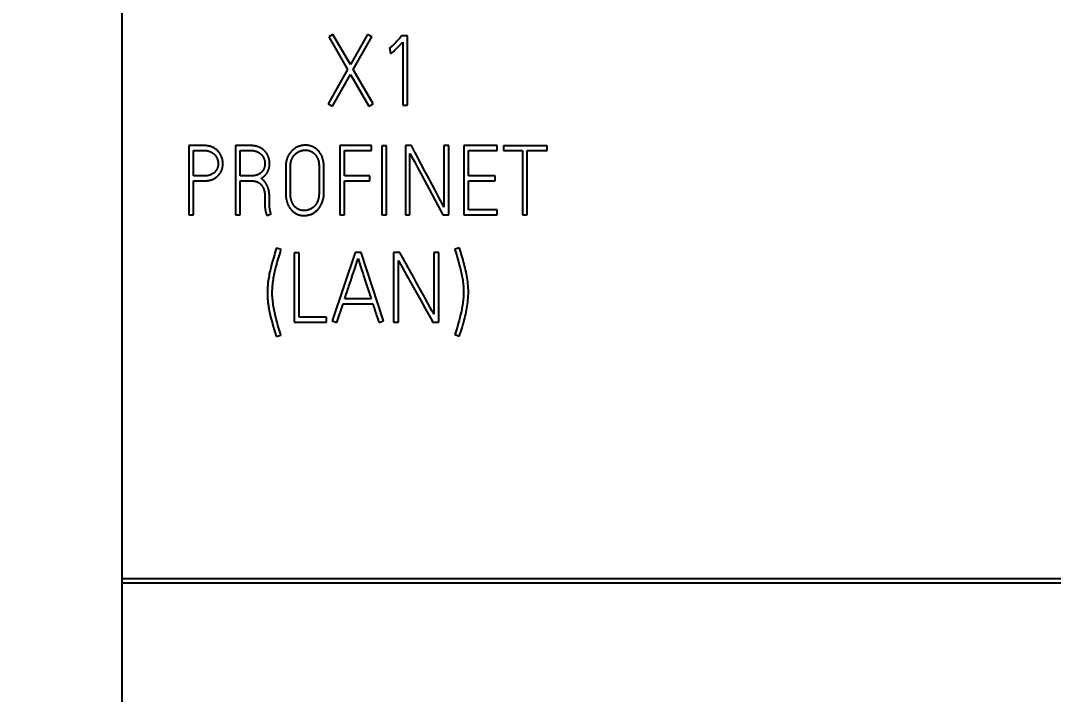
# Model space of a CAD drawing. Header units: millimetres. Extents: x 6750 to 121550, y -28210 to 66060.
# Drawn here: x 33921.5 to 34081.9, y 57531.3 to 57635.9 of the extents above; entities that cross this region are included whole.
import ezdxf

# ---------------------------------------------------------------- set-up
doc = ezdxf.new("R2010")
doc.units = ezdxf.units.MM
doc.layers.add('10000_FRONT', color=7, linetype='Continuous')
doc.layers.add('10500_FRONT_LABELING', color=7, linetype='Continuous')
doc.layers.add('DN.1. NET LIEN MANH', color=7, linetype='Continuous', lineweight=40)
doc.styles.add('style1', font='times.ttf', dxfattribs={"height": 50})
doc.dimstyles.new('Dim-1', dxfattribs={"dimtxt": 50, "dimasz": 1, "dimexe": 0.2, "dimexo": 0.625, "dimtad": 1, "dimdec": 0, "dimtxsty": 'style1', "dimcen": 2.5, "dimclrd": 256, "dimazin": 3, "dimtfac": 1, "dimtdec": 0, "dimtix": 1, "dimtmove": 2, "dimatfit": 2, "dimarcsym": 0})

# ---------------------------------------------------------------- blocks, each defined once
blk = doc.blocks.new('A$C0C6D7916')
at = {"layer": '10000_FRONT', "linetype": 'Continuous'}
for p, q in [((-42, 0), (-42, 117.1)), ((-7, 46.3), (-42, 46.3)), ((-7, 46.226), (-42, 46.226))]:
    blk.add_line(p, q, dxfattribs=at)
at = {"layer": '10500_FRONT_LABELING', "linetype": 'Continuous'}
for p, q in [((-38.353, 55.708), (-38.424, 55.667)), ((-38.053, 55.189), (-38.353, 55.708)), ((-37.758, 55.708), (-38.053, 55.189)), ((-37.683, 55.667), (-37.758, 55.708)), ((-38.424, 55.667), (-38.1, 55.106)), ((-38.003, 55.104), (-37.683, 55.667)), ((-37.303, 55.537), (-37.309, 55.531)), ((-37.294, 55.546), (-37.303, 55.537)), ((-37.28, 55.561), (-37.294, 55.546)), ((-37.268, 55.573), (-37.28, 55.561)), ((-37.256, 55.586), (-37.268, 55.573)), ((-37.248, 55.595), (-37.256, 55.586)), ((-37.23, 55.614), (-37.248, 55.595)), ((-37.206, 55.517), (-37.188, 55.536)), ((-37.179, 55.67), (-37.199, 55.648)), ((-37.188, 55.536), (-37.17, 55.555)), ((-37.167, 55.684), (-37.179, 55.67)), ((-37.17, 55.555), (-37.146, 55.58)), ((-37.063, 55.684), (-37.167, 55.684)), ((-37.146, 55.58), (-37.146, 54.488)), ((-37.063, 54.488), (-37.063, 55.684)), ((-37.379, 55.469), (-37.369, 55.472)), ((-37.369, 55.472), (-37.364, 55.387)), ((-37.242, 55.479), (-37.23, 55.491)), ((-37.23, 55.491), (-37.218, 55.504)), ((-37.218, 55.504), (-37.206, 55.517)), ((-38.1, 55.106), (-38.437, 54.512)), ((-38.364, 54.47), (-38.051, 55.021)), ((-38.051, 55.021), (-37.732, 54.47)), ((-37.658, 54.512), (-38.003, 55.104)), ((-38.437, 54.512), (-38.364, 54.47)), ((-37.732, 54.47), (-37.658, 54.512)), ((-37.146, 54.488), (-37.063, 54.488)), ((-40.848, 53.79), (-40.848, 52.59)), ((-40.674, 53.79), (-40.848, 53.79)), ((-40.039, 53.79), (-40.039, 52.59)), ((-39.852, 53.79), (-40.039, 53.79)), ((-38.237, 53.79), (-38.237, 52.593)), ((-37.689, 53.79), (-38.237, 53.79)), ((-37.689, 53.705), (-37.689, 53.79)), ((-37.508, 53.787), (-37.508, 52.59)), ((-37.428, 53.787), (-37.508, 53.787)), ((-37.428, 52.59), (-37.428, 53.787)), ((-37.102, 53.79), (-37.102, 52.59)), ((-36.998, 53.79), (-37.102, 53.79)), ((-36.434, 53.79), (-36.434, 52.728)), ((-36.353, 53.79), (-36.434, 53.79)), ((-36.353, 52.59), (-36.353, 53.79)), ((-36.091, 53.79), (-36.091, 52.593)), ((-35.517, 53.79), (-36.091, 53.79)), ((-35.517, 53.705), (-35.517, 53.79)), ((-35.405, 53.788), (-35.405, 53.703)), ((-34.652, 53.788), (-35.405, 53.788)), ((-34.652, 53.703), (-34.652, 53.788)), ((-40.766, 53.264), (-40.766, 53.705)), ((-40.766, 53.705), (-40.582, 53.705)), ((-39.957, 53.266), (-39.957, 53.705)), ((-39.957, 53.705), (-39.774, 53.705)), ((-38.155, 53.266), (-38.155, 53.705)), ((-38.155, 53.705), (-37.689, 53.705)), ((-37.022, 52.59), (-37.022, 53.655)), ((-36.011, 53.266), (-36.011, 53.705)), ((-36.011, 53.705), (-35.517, 53.705)), ((-35.405, 53.703), (-35.076, 53.703)), ((-35.076, 53.703), (-35.076, 52.59)), ((-34.995, 52.59), (-34.995, 53.703)), ((-34.995, 53.703), (-34.652, 53.703)), ((-36.929, 53.48), (-36.878, 53.385)), ((-40.587, 53.264), (-40.766, 53.264)), ((-39.763, 53.266), (-39.957, 53.266)), ((-39.09, 52.969), (-39.09, 53.379)), ((-37.718, 53.266), (-38.155, 53.266)), ((-37.718, 53.183), (-37.718, 53.266)), ((-36.819, 53.274), (-36.691, 53.035)), ((-36.721, 53.267), (-36.763, 53.346)), ((-36.594, 53.029), (-36.721, 53.267)), ((-35.547, 53.266), (-36.011, 53.266)), ((-35.547, 53.183), (-35.547, 53.266)), ((-40.766, 52.59), (-40.766, 53.179)), ((-40.766, 53.179), (-40.582, 53.179)), ((-39.957, 52.59), (-39.957, 53.181)), ((-38.155, 52.593), (-38.155, 53.183)), ((-38.155, 53.183), (-37.718, 53.183)), ((-36.691, 53.035), (-36.547, 52.765)), ((-36.569, 52.982), (-36.594, 53.029)), ((-36.011, 52.677), (-36.011, 53.183)), ((-36.011, 53.183), (-35.547, 53.183)), ((-36.527, 52.903), (-36.569, 52.982)), ((-36.459, 52.776), (-36.527, 52.903)), ((-39.529, 52.777), (-39.531, 52.761)), ((-39.447, 52.707), (-39.448, 52.714)), ((-39.446, 52.699), (-39.447, 52.707)), ((-36.547, 52.765), (-36.453, 52.59)), ((-35.517, 52.677), (-36.011, 52.677)), ((-35.517, 52.593), (-35.517, 52.677)), ((-40.848, 52.59), (-40.766, 52.59)), ((-40.039, 52.59), (-39.957, 52.59)), ((-39.499, 52.582), (-39.424, 52.612)), ((-38.237, 52.593), (-38.155, 52.593)), ((-37.508, 52.59), (-37.428, 52.59)), ((-37.102, 52.59), (-37.022, 52.59)), ((-36.453, 52.59), (-36.353, 52.59)), ((-36.091, 52.593), (-35.517, 52.593)), ((-35.076, 52.59), (-34.995, 52.59)), ((-39.331, 52.017), (-39.333, 52.01)), ((-39.25, 51.992), (-39.331, 52.017)), ((-39.253, 51.985), (-39.25, 51.992)), ((-36.167, 52.025), (-36.249, 52)), ((-36.249, 52), (-36.247, 51.993)), ((-36.165, 52.018), (-36.167, 52.025)), ((-39.025, 51.938), (-39.025, 50.74)), ((-38.94, 51.938), (-39.025, 51.938)), ((-38.94, 50.825), (-38.94, 51.938)), ((-37.971, 51.942), (-38.369, 50.758)), ((-37.981, 51.644), (-37.927, 51.808)), ((-37.865, 51.942), (-37.971, 51.942)), ((-37.918, 51.835), (-37.875, 51.7)), ((-37.477, 50.758), (-37.865, 51.942)), ((-37.306, 51.94), (-37.306, 50.74)), ((-37.197, 51.94), (-37.306, 51.94)), ((-37.222, 50.74), (-37.222, 51.805)), ((-36.61, 51.94), (-36.61, 50.878)), ((-36.525, 51.94), (-36.61, 51.94)), ((-36.525, 50.74), (-36.525, 51.94)), ((-37.875, 51.7), (-37.831, 51.566)), ((-37.152, 51.678), (-37.081, 51.551)), ((-38.078, 51.359), (-38.046, 51.454)), ((-38.046, 51.454), (-38.028, 51.509)), ((-37.795, 51.454), (-37.744, 51.298)), ((-37.081, 51.551), (-37.054, 51.503)), ((-36.909, 51.417), (-36.952, 51.496)), ((-38.124, 51.223), (-38.11, 51.264)), ((-38.11, 51.264), (-38.101, 51.291)), ((-38.087, 51.332), (-38.078, 51.359)), ((-37.744, 51.298), (-37.729, 51.253)), ((-37.729, 51.253), (-37.715, 51.208)), ((-38.151, 51.141), (-38.124, 51.223)), ((-37.693, 51.141), (-38.151, 51.141)), ((-36.842, 51.122), (-36.771, 50.994)), ((-36.75, 51.132), (-36.768, 51.163)), ((-36.706, 51.053), (-36.75, 51.132)), ((-38.289, 50.732), (-38.179, 51.056)), ((-38.179, 51.056), (-37.665, 51.056)), ((-37.65, 51.008), (-37.638, 50.972)), ((-37.638, 50.972), (-37.623, 50.924)), ((-37.623, 50.924), (-37.607, 50.876)), ((-36.636, 50.926), (-36.706, 51.053)), ((-39.025, 50.74), (-38.464, 50.74)), ((-38.464, 50.825), (-38.94, 50.825)), ((-38.464, 50.74), (-38.464, 50.825)), ((-38.369, 50.758), (-38.289, 50.732)), ((-37.607, 50.876), (-37.599, 50.852)), ((-37.599, 50.852), (-37.582, 50.804)), ((-37.559, 50.732), (-37.477, 50.758)), ((-37.306, 50.74), (-37.222, 50.74)), ((-36.63, 50.74), (-36.525, 50.74)), ((-36.235, 50.555), (-36.247, 50.524)), ((-39.334, 50.497), (-39.333, 50.489)), ((-39.333, 50.489), (-39.253, 50.515)), ((-39.253, 50.515), (-39.254, 50.522)), ((-36.247, 50.524), (-36.165, 50.497)), ((-36.165, 50.497), (-36.164, 50.505))]:
    blk.add_line(p, q, dxfattribs=at)
for points in [[(-37.309, 55.531), (-37.315, 55.525), (-37.318, 55.522), (-37.321, 55.519), (-37.324, 55.516), (-37.327, 55.513), (-37.33, 55.51), (-37.334, 55.507), (-37.337, 55.504), (-37.34, 55.501), (-37.343, 55.498), (-37.346, 55.495), (-37.349, 55.493)], [(-37.199, 55.648), (-37.225, 55.62), (-37.228, 55.617), (-37.23, 55.614)], [(-37.349, 55.493), (-37.356, 55.487), (-37.359, 55.484), (-37.362, 55.482), (-37.365, 55.479), (-37.369, 55.476), (-37.372, 55.474), (-37.375, 55.471), (-37.377, 55.47), (-37.379, 55.469)], [(-37.364, 55.387), (-37.363, 55.387), (-37.363, 55.387), (-37.362, 55.387), (-37.362, 55.387), (-37.362, 55.387), (-37.361, 55.387), (-37.361, 55.387), (-37.36, 55.387), (-37.36, 55.388), (-37.36, 55.388), (-37.359, 55.388), (-37.359, 55.388), (-37.358, 55.388), (-37.357, 55.388), (-37.356, 55.388), (-37.356, 55.388), (-37.355, 55.388), (-37.354, 55.389), (-37.353, 55.389), (-37.352, 55.389), (-37.352, 55.389), (-37.351, 55.389), (-37.35, 55.389), (-37.349, 55.39), (-37.349, 55.39), (-37.348, 55.39), (-37.347, 55.39), (-37.346, 55.391)], [(-37.346, 55.391), (-37.346, 55.391), (-37.345, 55.391), (-37.345, 55.391), (-37.344, 55.391), (-37.344, 55.392), (-37.343, 55.392), (-37.343, 55.392), (-37.342, 55.392), (-37.341, 55.393), (-37.34, 55.393), (-37.339, 55.394), (-37.338, 55.394), (-37.338, 55.395), (-37.337, 55.395), (-37.336, 55.396), (-37.335, 55.396), (-37.334, 55.397), (-37.333, 55.398), (-37.332, 55.398), (-37.331, 55.399), (-37.329, 55.4), (-37.328, 55.401), (-37.326, 55.402), (-37.324, 55.404), (-37.322, 55.405), (-37.321, 55.406), (-37.319, 55.408), (-37.317, 55.409), (-37.316, 55.41), (-37.312, 55.413)], [(-37.312, 55.413), (-37.309, 55.416), (-37.305, 55.419), (-37.299, 55.424), (-37.292, 55.43), (-37.286, 55.436), (-37.28, 55.442), (-37.273, 55.448), (-37.267, 55.454), (-37.261, 55.46), (-37.255, 55.467), (-37.242, 55.479)], [(-40.582, 53.179), (-40.57, 53.179), (-40.558, 53.18), (-40.545, 53.181), (-40.533, 53.182), (-40.521, 53.184), (-40.509, 53.185), (-40.497, 53.188), (-40.485, 53.19), (-40.473, 53.193), (-40.461, 53.197), (-40.45, 53.201), (-40.438, 53.205), (-40.427, 53.21), (-40.416, 53.215), (-40.405, 53.221), (-40.394, 53.227), (-40.384, 53.234), (-40.374, 53.241), (-40.364, 53.248), (-40.355, 53.256), (-40.346, 53.264), (-40.337, 53.273), (-40.329, 53.282), (-40.321, 53.291), (-40.313, 53.301), (-40.306, 53.311), (-40.299, 53.321), (-40.293, 53.331), (-40.287, 53.342), (-40.282, 53.353), (-40.277, 53.365), (-40.273, 53.376), (-40.269, 53.388), (-40.266, 53.4), (-40.263, 53.412), (-40.261, 53.424), (-40.259, 53.436), (-40.258, 53.448), (-40.257, 53.46), (-40.256, 53.472), (-40.256, 53.485), (-40.257, 53.497), (-40.258, 53.509), (-40.259, 53.521), (-40.261, 53.533), (-40.264, 53.546), (-40.266, 53.557), (-40.27, 53.569), (-40.273, 53.581), (-40.278, 53.593), (-40.282, 53.604), (-40.287, 53.615), (-40.293, 53.626), (-40.299, 53.637), (-40.305, 53.648), (-40.312, 53.658), (-40.319, 53.668), (-40.326, 53.677), (-40.334, 53.687), (-40.343, 53.696), (-40.351, 53.704), (-40.36, 53.712), (-40.37, 53.72), (-40.379, 53.728), (-40.389, 53.735), (-40.4, 53.741), (-40.41, 53.748), (-40.421, 53.754), (-40.432, 53.759), (-40.444, 53.764), (-40.455, 53.769), (-40.467, 53.773), (-40.478, 53.777), (-40.49, 53.78), (-40.502, 53.782), (-40.514, 53.785), (-40.526, 53.786), (-40.539, 53.788), (-40.551, 53.789), (-40.563, 53.79), (-40.575, 53.79), (-40.6, 53.791), (-40.625, 53.791), (-40.65, 53.79), (-40.674, 53.79)], [(-39.633, 53.763), (-39.637, 53.765), (-39.641, 53.767), (-39.646, 53.769), (-39.65, 53.77), (-39.659, 53.773), (-39.668, 53.776), (-39.677, 53.778), (-39.686, 53.78), (-39.695, 53.782), (-39.704, 53.784), (-39.713, 53.785), (-39.722, 53.786), (-39.731, 53.787), (-39.74, 53.788), (-39.75, 53.789), (-39.759, 53.789), (-39.768, 53.79), (-39.778, 53.79), (-39.796, 53.79), (-39.815, 53.79), (-39.852, 53.79)], [(-39.597, 53.222), (-39.592, 53.225), (-39.588, 53.228), (-39.583, 53.23), (-39.579, 53.233), (-39.575, 53.236), (-39.57, 53.238), (-39.566, 53.241), (-39.562, 53.244), (-39.558, 53.247), (-39.554, 53.25), (-39.55, 53.254), (-39.546, 53.257), (-39.542, 53.26), (-39.538, 53.264), (-39.534, 53.267), (-39.531, 53.271), (-39.527, 53.274), (-39.523, 53.278), (-39.52, 53.282), (-39.516, 53.286), (-39.513, 53.29), (-39.51, 53.294), (-39.507, 53.298), (-39.504, 53.302), (-39.501, 53.306), (-39.498, 53.31), (-39.495, 53.314), (-39.492, 53.319), (-39.49, 53.323), (-39.487, 53.328), (-39.485, 53.332), (-39.483, 53.337), (-39.48, 53.341), (-39.478, 53.346), (-39.476, 53.351), (-39.474, 53.355), (-39.472, 53.36), (-39.47, 53.365), (-39.468, 53.37), (-39.466, 53.374), (-39.465, 53.379), (-39.463, 53.384), (-39.461, 53.389), (-39.46, 53.394), (-39.459, 53.399), (-39.457, 53.404), (-39.456, 53.409), (-39.455, 53.414), (-39.454, 53.419), (-39.453, 53.424), (-39.452, 53.429), (-39.451, 53.434), (-39.451, 53.439), (-39.45, 53.444), (-39.449, 53.449), (-39.449, 53.454), (-39.449, 53.46), (-39.448, 53.465), (-39.448, 53.47), (-39.448, 53.475), (-39.448, 53.48), (-39.448, 53.485), (-39.448, 53.49), (-39.448, 53.495), (-39.449, 53.5), (-39.449, 53.505), (-39.45, 53.51), (-39.45, 53.516), (-39.451, 53.521), (-39.451, 53.526), (-39.452, 53.531), (-39.453, 53.536), (-39.454, 53.541), (-39.455, 53.546), (-39.456, 53.551), (-39.457, 53.556), (-39.459, 53.561), (-39.46, 53.566), (-39.461, 53.571), (-39.463, 53.576), (-39.465, 53.581), (-39.466, 53.585), (-39.468, 53.59), (-39.47, 53.595), (-39.471, 53.6), (-39.473, 53.604), (-39.475, 53.609), (-39.477, 53.614), (-39.48, 53.618), (-39.482, 53.623), (-39.484, 53.628), (-39.487, 53.632), (-39.489, 53.637), (-39.492, 53.641), (-39.494, 53.645), (-39.497, 53.65), (-39.5, 53.654), (-39.503, 53.658), (-39.506, 53.663), (-39.509, 53.667), (-39.512, 53.671), (-39.515, 53.675), (-39.518, 53.679), (-39.521, 53.683), (-39.525, 53.687), (-39.528, 53.69), (-39.532, 53.694), (-39.535, 53.698), (-39.539, 53.701), (-39.542, 53.705), (-39.546, 53.709), (-39.55, 53.712), (-39.554, 53.715), (-39.558, 53.719), (-39.562, 53.722), (-39.566, 53.725), (-39.57, 53.728), (-39.574, 53.731), (-39.578, 53.734), (-39.583, 53.737), (-39.587, 53.74), (-39.591, 53.742), (-39.596, 53.745), (-39.6, 53.748), (-39.605, 53.75), (-39.609, 53.752), (-39.614, 53.755), (-39.619, 53.757), (-39.623, 53.759), (-39.628, 53.761), (-39.633, 53.763)], [(-38.709, 53.773), (-38.717, 53.776), (-38.726, 53.779), (-38.735, 53.782), (-38.743, 53.785), (-38.752, 53.787), (-38.761, 53.789), (-38.77, 53.791), (-38.779, 53.792), (-38.788, 53.794), (-38.798, 53.795), (-38.807, 53.795), (-38.816, 53.796), (-38.825, 53.796), (-38.834, 53.796), (-38.843, 53.796), (-38.852, 53.795), (-38.862, 53.795), (-38.871, 53.794), (-38.88, 53.792), (-38.889, 53.791), (-38.898, 53.789), (-38.907, 53.787), (-38.916, 53.785), (-38.924, 53.782), (-38.933, 53.78), (-38.942, 53.777), (-38.95, 53.773), (-38.959, 53.77), (-38.967, 53.766), (-38.976, 53.762), (-38.984, 53.758), (-38.992, 53.754), (-39, 53.749), (-39.008, 53.744), (-39.015, 53.739), (-39.023, 53.734), (-39.03, 53.729), (-39.037, 53.723), (-39.044, 53.717), (-39.051, 53.711), (-39.058, 53.705), (-39.065, 53.699), (-39.071, 53.692), (-39.077, 53.685), (-39.083, 53.678), (-39.089, 53.671), (-39.095, 53.664), (-39.1, 53.657), (-39.106, 53.649), (-39.111, 53.641), (-39.116, 53.634), (-39.12, 53.626), (-39.125, 53.618), (-39.129, 53.61), (-39.133, 53.601), (-39.137, 53.593), (-39.141, 53.584), (-39.144, 53.576), (-39.147, 53.567), (-39.15, 53.559), (-39.153, 53.55), (-39.156, 53.541), (-39.158, 53.532), (-39.16, 53.523), (-39.162, 53.514), (-39.163, 53.505), (-39.165, 53.496), (-39.166, 53.487), (-39.168, 53.469), (-39.169, 53.45), (-39.169, 53.432), (-39.17, 53.413), (-39.17, 52.969)], [(-38.612, 53.705), (-38.614, 53.707), (-38.616, 53.709), (-38.618, 53.711), (-38.62, 53.713), (-38.622, 53.715), (-38.624, 53.717), (-38.626, 53.719), (-38.628, 53.721), (-38.63, 53.723), (-38.632, 53.725), (-38.634, 53.726), (-38.636, 53.728), (-38.638, 53.73), (-38.641, 53.732), (-38.643, 53.733), (-38.645, 53.735), (-38.647, 53.737), (-38.649, 53.738), (-38.651, 53.74), (-38.654, 53.742), (-38.656, 53.743), (-38.658, 53.745), (-38.66, 53.746), (-38.663, 53.748), (-38.665, 53.749), (-38.667, 53.751), (-38.67, 53.752), (-38.672, 53.754), (-38.674, 53.755), (-38.677, 53.757), (-38.679, 53.758), (-38.681, 53.759), (-38.684, 53.761), (-38.686, 53.762), (-38.689, 53.763), (-38.691, 53.764), (-38.694, 53.766), (-38.696, 53.767), (-38.699, 53.768), (-38.701, 53.769), (-38.704, 53.77), (-38.706, 53.772), (-38.709, 53.773)], [(-36.763, 53.346), (-36.898, 53.6), (-36.906, 53.616), (-36.914, 53.631), (-36.923, 53.647), (-36.931, 53.663), (-36.998, 53.79)], [(-40.582, 53.705), (-40.576, 53.705), (-40.571, 53.705), (-40.565, 53.705), (-40.559, 53.705), (-40.554, 53.704), (-40.548, 53.704), (-40.543, 53.703), (-40.537, 53.702), (-40.531, 53.701), (-40.526, 53.7), (-40.52, 53.699), (-40.515, 53.698), (-40.51, 53.697), (-40.504, 53.695), (-40.499, 53.694), (-40.493, 53.692), (-40.488, 53.69), (-40.483, 53.688), (-40.477, 53.686), (-40.472, 53.683), (-40.467, 53.681), (-40.462, 53.679), (-40.457, 53.676), (-40.452, 53.673), (-40.447, 53.67), (-40.442, 53.667), (-40.437, 53.664), (-40.433, 53.661), (-40.428, 53.658), (-40.423, 53.654), (-40.419, 53.651), (-40.415, 53.647), (-40.41, 53.644), (-40.406, 53.64), (-40.402, 53.636), (-40.398, 53.632), (-40.394, 53.627), (-40.39, 53.623), (-40.387, 53.619), (-40.383, 53.614), (-40.38, 53.61), (-40.377, 53.605), (-40.373, 53.6), (-40.37, 53.596), (-40.368, 53.591), (-40.365, 53.586), (-40.362, 53.581), (-40.36, 53.576), (-40.357, 53.57), (-40.355, 53.565), (-40.353, 53.56)], [(-39.774, 53.705), (-39.77, 53.705), (-39.766, 53.705), (-39.761, 53.705), (-39.757, 53.705), (-39.753, 53.705), (-39.749, 53.704), (-39.745, 53.704), (-39.741, 53.704), (-39.737, 53.703), (-39.733, 53.703), (-39.729, 53.702), (-39.725, 53.702), (-39.721, 53.701), (-39.717, 53.7), (-39.713, 53.699), (-39.709, 53.699), (-39.706, 53.698), (-39.702, 53.697), (-39.698, 53.696), (-39.694, 53.695), (-39.69, 53.693), (-39.686, 53.692), (-39.682, 53.691), (-39.678, 53.689), (-39.675, 53.688), (-39.671, 53.687), (-39.667, 53.685), (-39.663, 53.683), (-39.66, 53.682), (-39.656, 53.68), (-39.652, 53.678), (-39.649, 53.676), (-39.645, 53.674), (-39.642, 53.672), (-39.638, 53.67), (-39.635, 53.668), (-39.631, 53.666), (-39.628, 53.664), (-39.624, 53.662), (-39.621, 53.659), (-39.618, 53.657), (-39.615, 53.655), (-39.611, 53.652), (-39.608, 53.65), (-39.605, 53.647), (-39.602, 53.644), (-39.599, 53.642), (-39.596, 53.639), (-39.593, 53.636), (-39.59, 53.633), (-39.587, 53.63), (-39.585, 53.627), (-39.582, 53.624), (-39.579, 53.621), (-39.577, 53.618), (-39.574, 53.615), (-39.572, 53.611), (-39.569, 53.608), (-39.567, 53.605), (-39.565, 53.601), (-39.562, 53.598), (-39.56, 53.594), (-39.558, 53.591), (-39.556, 53.587), (-39.554, 53.584), (-39.553, 53.58), (-39.551, 53.576), (-39.549, 53.573), (-39.548, 53.569), (-39.546, 53.565), (-39.545, 53.561)], [(-39.09, 53.379), (-39.09, 53.402), (-39.09, 53.425), (-39.09, 53.436), (-39.089, 53.448), (-39.088, 53.459), (-39.087, 53.47), (-39.086, 53.481), (-39.084, 53.493), (-39.082, 53.504), (-39.079, 53.515), (-39.076, 53.526), (-39.073, 53.536), (-39.069, 53.547), (-39.065, 53.557), (-39.06, 53.568), (-39.055, 53.578), (-39.049, 53.588), (-39.043, 53.597), (-39.037, 53.606), (-39.03, 53.616), (-39.022, 53.624), (-39.015, 53.633), (-39.007, 53.641), (-38.998, 53.648), (-38.99, 53.656), (-38.981, 53.663), (-38.971, 53.669), (-38.962, 53.675), (-38.952, 53.681), (-38.942, 53.686), (-38.931, 53.691), (-38.921, 53.695), (-38.91, 53.699), (-38.899, 53.702), (-38.888, 53.705), (-38.877, 53.707), (-38.866, 53.709), (-38.854, 53.71), (-38.843, 53.711), (-38.832, 53.712), (-38.82, 53.712), (-38.809, 53.711), (-38.798, 53.71), (-38.786, 53.708), (-38.775, 53.706), (-38.764, 53.703), (-38.754, 53.699), (-38.743, 53.695), (-38.733, 53.69), (-38.722, 53.685), (-38.713, 53.679), (-38.703, 53.673), (-38.694, 53.666), (-38.685, 53.659), (-38.676, 53.651), (-38.668, 53.643)], [(-38.668, 53.643), (-38.659, 53.634), (-38.651, 53.624), (-38.643, 53.614), (-38.636, 53.603), (-38.63, 53.592), (-38.624, 53.58), (-38.618, 53.569), (-38.614, 53.557), (-38.609, 53.545), (-38.606, 53.532), (-38.603, 53.52), (-38.6, 53.507), (-38.598, 53.494), (-38.596, 53.481), (-38.595, 53.469), (-38.594, 53.456), (-38.593, 53.443), (-38.593, 53.43), (-38.592, 53.404), (-38.593, 53.378), (-38.593, 53.352), (-38.593, 53.327)], [(-38.511, 53.025), (-38.511, 53.327), (-38.511, 53.352), (-38.511, 53.378), (-38.511, 53.403), (-38.511, 53.428), (-38.512, 53.453), (-38.513, 53.465), (-38.514, 53.478), (-38.515, 53.49), (-38.517, 53.503), (-38.519, 53.515), (-38.521, 53.527), (-38.524, 53.539), (-38.527, 53.551), (-38.53, 53.564), (-38.534, 53.575), (-38.538, 53.587), (-38.543, 53.599), (-38.548, 53.61), (-38.553, 53.622), (-38.559, 53.633), (-38.565, 53.644), (-38.572, 53.654), (-38.579, 53.665), (-38.586, 53.675), (-38.594, 53.685), (-38.602, 53.694), (-38.612, 53.705)], [(-37.022, 53.655), (-37.014, 53.639), (-37.006, 53.623), (-36.997, 53.607), (-36.989, 53.591)], [(-36.989, 53.591), (-36.946, 53.512), (-36.929, 53.48)], [(-40.353, 53.56), (-40.35, 53.551), (-40.347, 53.542), (-40.345, 53.533), (-40.343, 53.525), (-40.341, 53.516), (-40.34, 53.507), (-40.339, 53.498), (-40.338, 53.489), (-40.338, 53.48), (-40.338, 53.471), (-40.338, 53.462), (-40.339, 53.453), (-40.34, 53.444), (-40.342, 53.435), (-40.344, 53.426), (-40.346, 53.417), (-40.349, 53.409), (-40.35, 53.404), (-40.352, 53.4), (-40.353, 53.396), (-40.355, 53.391), (-40.357, 53.387), (-40.359, 53.383), (-40.361, 53.379), (-40.363, 53.375), (-40.366, 53.371), (-40.368, 53.367), (-40.37, 53.364), (-40.373, 53.36), (-40.378, 53.353), (-40.384, 53.346), (-40.39, 53.339), (-40.396, 53.332), (-40.403, 53.326), (-40.409, 53.32), (-40.416, 53.314), (-40.424, 53.309), (-40.431, 53.304), (-40.439, 53.299), (-40.447, 53.295), (-40.455, 53.29), (-40.463, 53.287), (-40.472, 53.283), (-40.48, 53.28), (-40.489, 53.277), (-40.497, 53.274), (-40.506, 53.272), (-40.515, 53.27), (-40.524, 53.269), (-40.533, 53.267), (-40.542, 53.266), (-40.551, 53.265), (-40.56, 53.265), (-40.569, 53.265), (-40.578, 53.264), (-40.587, 53.264)], [(-39.545, 53.561), (-39.543, 53.556), (-39.541, 53.551), (-39.539, 53.546), (-39.538, 53.541), (-39.537, 53.536), (-39.535, 53.531), (-39.534, 53.526), (-39.533, 53.521), (-39.532, 53.516), (-39.532, 53.511), (-39.531, 53.506), (-39.53, 53.501), (-39.53, 53.495), (-39.53, 53.49), (-39.529, 53.485), (-39.529, 53.48), (-39.529, 53.474), (-39.53, 53.469), (-39.53, 53.464), (-39.53, 53.459), (-39.531, 53.454), (-39.531, 53.448), (-39.532, 53.443), (-39.533, 53.438), (-39.534, 53.433), (-39.535, 53.428), (-39.536, 53.423), (-39.537, 53.418), (-39.539, 53.413), (-39.54, 53.408), (-39.542, 53.403), (-39.544, 53.398), (-39.546, 53.393), (-39.548, 53.388), (-39.55, 53.384), (-39.552, 53.379), (-39.555, 53.374), (-39.557, 53.37), (-39.56, 53.365), (-39.562, 53.361), (-39.565, 53.357), (-39.568, 53.352), (-39.572, 53.348), (-39.575, 53.344), (-39.578, 53.34), (-39.582, 53.336), (-39.585, 53.332)], [(-39.585, 53.332), (-39.588, 53.329), (-39.592, 53.326), (-39.595, 53.323), (-39.598, 53.32), (-39.602, 53.317), (-39.605, 53.314), (-39.609, 53.312), (-39.612, 53.309), (-39.616, 53.307), (-39.619, 53.304), (-39.623, 53.302), (-39.627, 53.3), (-39.631, 53.298), (-39.635, 53.295), (-39.638, 53.293), (-39.642, 53.291), (-39.646, 53.29), (-39.65, 53.288), (-39.654, 53.286), (-39.658, 53.284), (-39.663, 53.283), (-39.667, 53.281), (-39.671, 53.28), (-39.675, 53.279), (-39.684, 53.276), (-39.692, 53.274), (-39.701, 53.272), (-39.71, 53.27), (-39.718, 53.269), (-39.727, 53.268), (-39.736, 53.267), (-39.745, 53.266), (-39.754, 53.266), (-39.763, 53.266)], [(-39.449, 52.831), (-39.45, 52.854), (-39.45, 52.877), (-39.45, 52.889), (-39.45, 52.9), (-39.451, 52.912), (-39.451, 52.923), (-39.452, 52.935), (-39.453, 52.946), (-39.454, 52.957), (-39.455, 52.969), (-39.457, 52.98), (-39.459, 52.992), (-39.461, 53.003), (-39.463, 53.014), (-39.465, 53.025), (-39.468, 53.037), (-39.471, 53.048), (-39.473, 53.053), (-39.475, 53.059), (-39.477, 53.064), (-39.479, 53.07), (-39.481, 53.075), (-39.483, 53.081), (-39.485, 53.086), (-39.487, 53.091), (-39.49, 53.096), (-39.492, 53.102), (-39.495, 53.107), (-39.498, 53.112), (-39.5, 53.117), (-39.503, 53.122), (-39.506, 53.127), (-39.509, 53.132), (-39.512, 53.137), (-39.516, 53.142), (-39.519, 53.146), (-39.522, 53.151), (-39.526, 53.156), (-39.529, 53.16), (-39.533, 53.165), (-39.536, 53.169), (-39.54, 53.174), (-39.544, 53.178), (-39.548, 53.182), (-39.552, 53.186), (-39.556, 53.19), (-39.56, 53.194), (-39.564, 53.198), (-39.569, 53.202), (-39.573, 53.206), (-39.578, 53.209), (-39.582, 53.213), (-39.587, 53.216), (-39.592, 53.219), (-39.597, 53.222)], [(-38.593, 53.327), (-38.593, 52.991), (-38.593, 52.965), (-38.594, 52.952), (-38.595, 52.939), (-38.596, 52.926), (-38.597, 52.913), (-38.599, 52.9), (-38.601, 52.888), (-38.604, 52.875), (-38.607, 52.863), (-38.611, 52.85), (-38.615, 52.838), (-38.62, 52.826), (-38.626, 52.814), (-38.632, 52.802), (-38.638, 52.791), (-38.645, 52.78), (-38.652, 52.769), (-38.66, 52.759), (-38.669, 52.749), (-38.677, 52.739), (-38.687, 52.73), (-38.696, 52.721), (-38.707, 52.713), (-38.717, 52.706), (-38.729, 52.699), (-38.74, 52.693), (-38.752, 52.687), (-38.764, 52.682), (-38.776, 52.677), (-38.788, 52.674), (-38.801, 52.671), (-38.814, 52.668), (-38.827, 52.666), (-38.84, 52.665), (-38.853, 52.665), (-38.866, 52.665), (-38.879, 52.666), (-38.892, 52.668), (-38.905, 52.671), (-38.917, 52.674), (-38.93, 52.678), (-38.942, 52.683), (-38.953, 52.689), (-38.965, 52.695), (-38.976, 52.702), (-38.986, 52.71), (-38.996, 52.718), (-39.006, 52.727), (-39.015, 52.737)], [(-36.878, 53.385), (-36.836, 53.305), (-36.819, 53.274)], [(-39.957, 53.181), (-39.768, 53.181), (-39.758, 53.18), (-39.747, 53.18), (-39.737, 53.179), (-39.726, 53.178), (-39.716, 53.177), (-39.706, 53.175), (-39.7, 53.174), (-39.695, 53.173), (-39.69, 53.171), (-39.685, 53.17), (-39.68, 53.168), (-39.675, 53.167), (-39.67, 53.165), (-39.665, 53.163), (-39.661, 53.161), (-39.656, 53.158), (-39.651, 53.156), (-39.647, 53.154), (-39.642, 53.151), (-39.638, 53.148), (-39.633, 53.146), (-39.629, 53.143), (-39.625, 53.14), (-39.62, 53.137), (-39.616, 53.133), (-39.612, 53.13), (-39.608, 53.127), (-39.605, 53.123), (-39.601, 53.119), (-39.597, 53.115), (-39.594, 53.112), (-39.591, 53.108), (-39.587, 53.104), (-39.584, 53.099), (-39.581, 53.095), (-39.578, 53.091), (-39.575, 53.087), (-39.573, 53.082), (-39.57, 53.078), (-39.568, 53.073), (-39.563, 53.064), (-39.559, 53.054), (-39.555, 53.045), (-39.551, 53.035), (-39.548, 53.025), (-39.545, 53.015), (-39.542, 53.005), (-39.54, 52.994), (-39.538, 52.984), (-39.536, 52.974), (-39.534, 52.963), (-39.533, 52.953), (-39.532, 52.943), (-39.531, 52.932), (-39.53, 52.922), (-39.53, 52.912), (-39.529, 52.901), (-39.529, 52.88), (-39.529, 52.86), (-39.529, 52.839)], [(-39.17, 52.969), (-39.17, 52.962), (-39.17, 52.955), (-39.169, 52.948), (-39.169, 52.94), (-39.169, 52.933), (-39.168, 52.926), (-39.168, 52.918), (-39.167, 52.911), (-39.166, 52.904), (-39.166, 52.896), (-39.165, 52.889), (-39.164, 52.882), (-39.163, 52.875), (-39.161, 52.868), (-39.16, 52.86), (-39.159, 52.853), (-39.157, 52.846), (-39.155, 52.839), (-39.154, 52.832), (-39.152, 52.825), (-39.15, 52.818), (-39.148, 52.811), (-39.146, 52.804), (-39.143, 52.797), (-39.141, 52.791), (-39.138, 52.784), (-39.135, 52.777), (-39.133, 52.77), (-39.13, 52.764), (-39.126, 52.757), (-39.123, 52.751), (-39.12, 52.744), (-39.116, 52.738), (-39.113, 52.731), (-39.109, 52.725), (-39.105, 52.719), (-39.101, 52.713), (-39.097, 52.707), (-39.092, 52.701), (-39.088, 52.695), (-39.083, 52.689), (-39.079, 52.684), (-39.074, 52.678)], [(-39.015, 52.737), (-39.017, 52.739), (-39.019, 52.742), (-39.022, 52.745), (-39.024, 52.747), (-39.026, 52.75), (-39.029, 52.753), (-39.031, 52.756), (-39.033, 52.759), (-39.035, 52.762), (-39.037, 52.765), (-39.039, 52.768), (-39.041, 52.771), (-39.043, 52.774), (-39.045, 52.777), (-39.046, 52.78), (-39.048, 52.783), (-39.052, 52.789), (-39.055, 52.796), (-39.058, 52.802), (-39.061, 52.809), (-39.064, 52.815), (-39.066, 52.822), (-39.069, 52.829), (-39.071, 52.835), (-39.073, 52.842), (-39.075, 52.849), (-39.077, 52.856), (-39.079, 52.863), (-39.08, 52.87), (-39.082, 52.877), (-39.083, 52.884), (-39.084, 52.891), (-39.085, 52.898), (-39.086, 52.905), (-39.087, 52.912), (-39.088, 52.919), (-39.088, 52.926), (-39.089, 52.934), (-39.089, 52.941), (-39.089, 52.948), (-39.09, 52.955), (-39.09, 52.962), (-39.09, 52.969)], [(-39.074, 52.678), (-39.065, 52.669), (-39.056, 52.66), (-39.047, 52.652), (-39.037, 52.643), (-39.027, 52.636), (-39.017, 52.629), (-39.006, 52.622), (-38.995, 52.616), (-38.984, 52.61), (-38.973, 52.604), (-38.961, 52.599), (-38.949, 52.595), (-38.937, 52.591), (-38.925, 52.588), (-38.913, 52.585), (-38.9, 52.583), (-38.888, 52.582), (-38.875, 52.581), (-38.862, 52.58), (-38.85, 52.58), (-38.837, 52.58), (-38.825, 52.581), (-38.812, 52.583), (-38.8, 52.585), (-38.787, 52.587), (-38.775, 52.59), (-38.763, 52.593), (-38.751, 52.597), (-38.739, 52.601), (-38.727, 52.606), (-38.715, 52.611), (-38.704, 52.617), (-38.693, 52.623), (-38.682, 52.629), (-38.671, 52.636), (-38.661, 52.643), (-38.651, 52.651), (-38.642, 52.659), (-38.632, 52.668), (-38.623, 52.676), (-38.615, 52.686), (-38.606, 52.695), (-38.598, 52.705), (-38.591, 52.715), (-38.583, 52.725), (-38.576, 52.735), (-38.57, 52.746), (-38.564, 52.757), (-38.558, 52.768), (-38.552, 52.78), (-38.547, 52.791), (-38.542, 52.803), (-38.538, 52.814), (-38.533, 52.826), (-38.53, 52.838), (-38.526, 52.85), (-38.523, 52.863), (-38.52, 52.875), (-38.518, 52.887), (-38.516, 52.9), (-38.514, 52.912), (-38.513, 52.925), (-38.512, 52.937), (-38.512, 52.95), (-38.511, 52.975), (-38.511, 53), (-38.511, 53.025)], [(-39.531, 52.761), (-39.531, 52.756), (-39.531, 52.751), (-39.531, 52.746), (-39.53, 52.74), (-39.53, 52.735), (-39.53, 52.73), (-39.529, 52.725), (-39.529, 52.72), (-39.528, 52.714), (-39.528, 52.709), (-39.527, 52.704), (-39.526, 52.699), (-39.526, 52.694), (-39.525, 52.688), (-39.524, 52.683), (-39.523, 52.678), (-39.523, 52.673), (-39.522, 52.668), (-39.521, 52.663), (-39.52, 52.657), (-39.519, 52.652), (-39.518, 52.647), (-39.516, 52.642), (-39.515, 52.637), (-39.514, 52.632), (-39.513, 52.627), (-39.511, 52.622), (-39.51, 52.617), (-39.508, 52.612), (-39.507, 52.607), (-39.505, 52.602), (-39.504, 52.597), (-39.502, 52.592), (-39.501, 52.587), (-39.499, 52.582)], [(-39.529, 52.839), (-39.529, 52.797), (-39.529, 52.777)], [(-39.451, 52.771), (-39.451, 52.805), (-39.451, 52.809), (-39.451, 52.813), (-39.451, 52.816), (-39.45, 52.82), (-39.45, 52.824), (-39.45, 52.828), (-39.449, 52.831)], [(-39.448, 52.714), (-39.448, 52.722), (-39.449, 52.726), (-39.449, 52.729), (-39.449, 52.733), (-39.45, 52.737), (-39.45, 52.741), (-39.45, 52.744), (-39.45, 52.748), (-39.45, 52.752), (-39.451, 52.756), (-39.451, 52.76), (-39.451, 52.763), (-39.451, 52.767), (-39.451, 52.771)], [(-39.424, 52.612), (-39.425, 52.616), (-39.427, 52.619), (-39.428, 52.623), (-39.429, 52.627), (-39.431, 52.631), (-39.432, 52.635), (-39.433, 52.639), (-39.434, 52.643), (-39.435, 52.647), (-39.437, 52.651), (-39.438, 52.655), (-39.439, 52.659), (-39.44, 52.663), (-39.441, 52.667), (-39.441, 52.671), (-39.442, 52.675), (-39.443, 52.679), (-39.444, 52.683), (-39.445, 52.687), (-39.445, 52.691), (-39.446, 52.695), (-39.446, 52.699)], [(-36.434, 52.728), (-36.442, 52.744), (-36.459, 52.776)], [(-39.333, 52.01), (-39.35, 51.955), (-39.367, 51.9), (-39.383, 51.845), (-39.399, 51.79), (-39.415, 51.734), (-39.429, 51.679), (-39.436, 51.651), (-39.442, 51.623), (-39.448, 51.595), (-39.454, 51.566), (-39.459, 51.538), (-39.464, 51.51), (-39.469, 51.482), (-39.473, 51.454), (-39.477, 51.425), (-39.48, 51.397), (-39.482, 51.369), (-39.484, 51.34), (-39.486, 51.312), (-39.487, 51.284), (-39.488, 51.255), (-39.488, 51.227), (-39.487, 51.198), (-39.485, 51.17), (-39.483, 51.141), (-39.481, 51.113), (-39.478, 51.084), (-39.474, 51.055), (-39.47, 51.027), (-39.466, 50.998), (-39.461, 50.97), (-39.456, 50.941), (-39.45, 50.913), (-39.444, 50.885), (-39.438, 50.857), (-39.431, 50.829), (-39.417, 50.773), (-39.401, 50.717), (-39.385, 50.662), (-39.369, 50.607), (-39.352, 50.552), (-39.334, 50.497)], [(-39.254, 50.522), (-39.271, 50.575), (-39.288, 50.628), (-39.304, 50.682), (-39.319, 50.735), (-39.333, 50.789), (-39.347, 50.843), (-39.36, 50.897), (-39.366, 50.924), (-39.372, 50.952), (-39.377, 50.979), (-39.382, 51.006), (-39.386, 51.034), (-39.39, 51.061), (-39.393, 51.089), (-39.396, 51.116), (-39.399, 51.144), (-39.401, 51.171), (-39.402, 51.199), (-39.402, 51.227), (-39.403, 51.254), (-39.402, 51.282), (-39.401, 51.31), (-39.399, 51.338), (-39.397, 51.365), (-39.395, 51.393), (-39.392, 51.421), (-39.388, 51.448), (-39.384, 51.476), (-39.38, 51.503), (-39.375, 51.531), (-39.37, 51.558), (-39.364, 51.585), (-39.358, 51.612), (-39.352, 51.639), (-39.345, 51.666), (-39.331, 51.719), (-39.316, 51.773), (-39.301, 51.826), (-39.285, 51.879), (-39.269, 51.932), (-39.253, 51.985)], [(-36.247, 51.993), (-36.23, 51.941), (-36.214, 51.889), (-36.198, 51.837), (-36.183, 51.784), (-36.169, 51.731), (-36.155, 51.678), (-36.142, 51.625), (-36.136, 51.599), (-36.13, 51.572), (-36.125, 51.545), (-36.12, 51.518), (-36.116, 51.491), (-36.111, 51.464), (-36.108, 51.437), (-36.104, 51.41), (-36.102, 51.383), (-36.099, 51.356), (-36.098, 51.329), (-36.096, 51.302), (-36.096, 51.275), (-36.096, 51.248), (-36.096, 51.221), (-36.097, 51.193), (-36.099, 51.166), (-36.101, 51.139), (-36.103, 51.112), (-36.106, 51.085), (-36.11, 51.057), (-36.114, 51.03), (-36.118, 51.003), (-36.123, 50.976), (-36.128, 50.95), (-36.134, 50.923), (-36.146, 50.87), (-36.159, 50.817), (-36.173, 50.764), (-36.188, 50.712), (-36.203, 50.66), (-36.219, 50.607), (-36.235, 50.555)], [(-36.164, 50.505), (-36.143, 50.572), (-36.122, 50.639), (-36.103, 50.706), (-36.093, 50.74), (-36.084, 50.774), (-36.075, 50.808), (-36.067, 50.841), (-36.059, 50.875), (-36.051, 50.909), (-36.044, 50.944), (-36.038, 50.978), (-36.032, 51.012), (-36.027, 51.047), (-36.023, 51.081), (-36.019, 51.116), (-36.016, 51.151), (-36.014, 51.186), (-36.013, 51.222), (-36.012, 51.257), (-36.013, 51.293), (-36.014, 51.328), (-36.017, 51.363), (-36.02, 51.399), (-36.024, 51.434), (-36.028, 51.469), (-36.033, 51.504), (-36.039, 51.538), (-36.046, 51.573), (-36.053, 51.608), (-36.06, 51.642), (-36.068, 51.677), (-36.077, 51.711), (-36.086, 51.746), (-36.095, 51.78), (-36.104, 51.814), (-36.124, 51.882), (-36.144, 51.95), (-36.165, 52.018)], [(-37.927, 51.808), (-37.923, 51.822), (-37.918, 51.835)], [(-37.222, 51.805), (-37.214, 51.789), (-37.205, 51.773), (-37.196, 51.757), (-37.188, 51.741), (-37.152, 51.678)], [(-36.952, 51.496), (-37.084, 51.734), (-37.092, 51.75), (-37.101, 51.765), (-37.11, 51.781), (-37.119, 51.797), (-37.197, 51.94)], [(-38.028, 51.509), (-38.014, 51.549), (-37.981, 51.644)], [(-37.831, 51.566), (-37.824, 51.543), (-37.795, 51.454)], [(-37.054, 51.503), (-37.028, 51.455), (-36.842, 51.122)], [(-38.101, 51.291), (-38.092, 51.318), (-38.087, 51.332)], [(-36.768, 51.163), (-36.812, 51.242), (-36.909, 51.417)], [(-37.715, 51.208), (-37.7, 51.164), (-37.693, 51.141)], [(-37.665, 51.056), (-37.661, 51.044), (-37.65, 51.008)], [(-36.771, 50.994), (-36.762, 50.978), (-36.753, 50.963), (-36.647, 50.772)], [(-36.61, 50.878), (-36.618, 50.894), (-36.636, 50.926)], [(-37.582, 50.804), (-37.578, 50.792), (-37.574, 50.78), (-37.57, 50.768), (-37.566, 50.756), (-37.562, 50.744), (-37.559, 50.732)], [(-36.647, 50.772), (-36.638, 50.756), (-36.63, 50.74)]]:
    blk.add_lwpolyline(points, dxfattribs=at)
blk = doc.blocks.new('*D140')
at = {"color": 0, "lineweight": -2, "transparency": 16777216}
for p, q in [((33937.18, 58185.14), (33728.11, 58185.14)), ((33937.18, 57133.43), (33728.11, 57133.43))]:
    blk.add_line(p, q, dxfattribs=at)
at = {"lineweight": -2, "transparency": 16777216}
blk.add_line((33728.31, 58184.14), (33728.31, 57134.43), dxfattribs=at)
at = {"transparency": 16777216}
for points in [[(33728.14, 58184.14), (33728.47, 58184.14), (33728.31, 58185.14)], [(33728.14, 57134.43), (33728.47, 57134.43), (33728.31, 57133.43)]]:
    blk.add_solid(points, dxfattribs=at)
at = {"layer": 'Defpoints', "color": 0, "transparency": 16777216}
for p in [(33937.24, 58185.14), (33728.31, 57133.43), (33937.24, 57133.43)]:
    blk.add_point(p, dxfattribs=at)
at = {"color": 0, "transparency": 16777216, "insert": (33702.78, 57659.29), "char_height": 50, "attachment_point": 5, "rotation": 90, "style": 'style1'}
blk.add_mtext('1052', dxfattribs=at)

msp = doc.modelspace()

# ---------------------------------------------------------------- block references
at = {"layer": 'DN.1. NET LIEN MANH', "xscale": 8.981300112304329, "yscale": 8.981300112304329, "zscale": 8.981300112304329}
msp.add_blockref('A$C0C6D7916', (34314.458, 57133.431), dxfattribs=at)

# ---------------------------------------------------------------- dimensions: what is measured, and where the dimension line sits
dim = msp.add_linear_dim(base=(33728.306, 57133.431), p1=(33937.243, 58185.141), p2=(33937.243, 57133.431), angle=90, dimstyle='Dim-1')
dim.commit()
dim.dimension.update_dxf_attribs({"geometry": '*D140', "text_midpoint": (33702.783, 57659.286)})

doc.saveas('drawing.dxf')
